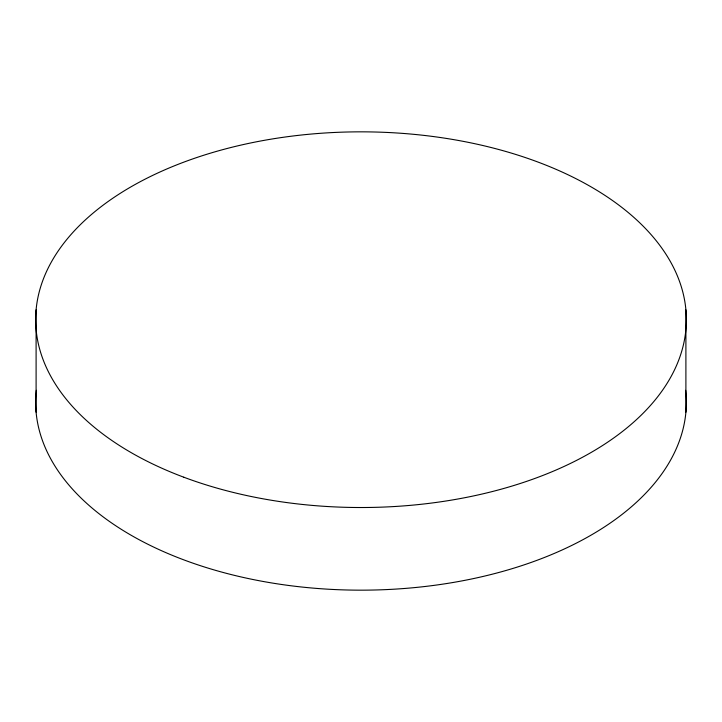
<?xml version="1.0" encoding="UTF-8"?>
<svg xmlns="http://www.w3.org/2000/svg" width="722" height="722" viewBox="0 0 722 722"><rect width="100%" height="100%" fill="white"/><g stroke="black" fill="none" stroke-linecap="round" stroke-linejoin="round"><path stroke-width="1.08" d="M685.9 309.846L685.9 412.154M36.1 309.846L36.1 412.154M685.683 390.313A325.342 187.837 0 0 1 361 590.163A325.342 187.837 0 0 1 36.317 390.313M183.803 477.215A325.342 187.837 0 0 0 685.9 329.512A325.342 187.837 0 0 0 213.297 152.315A325.342 187.837 0 0 0 183.803 477.215"/></g></svg>
